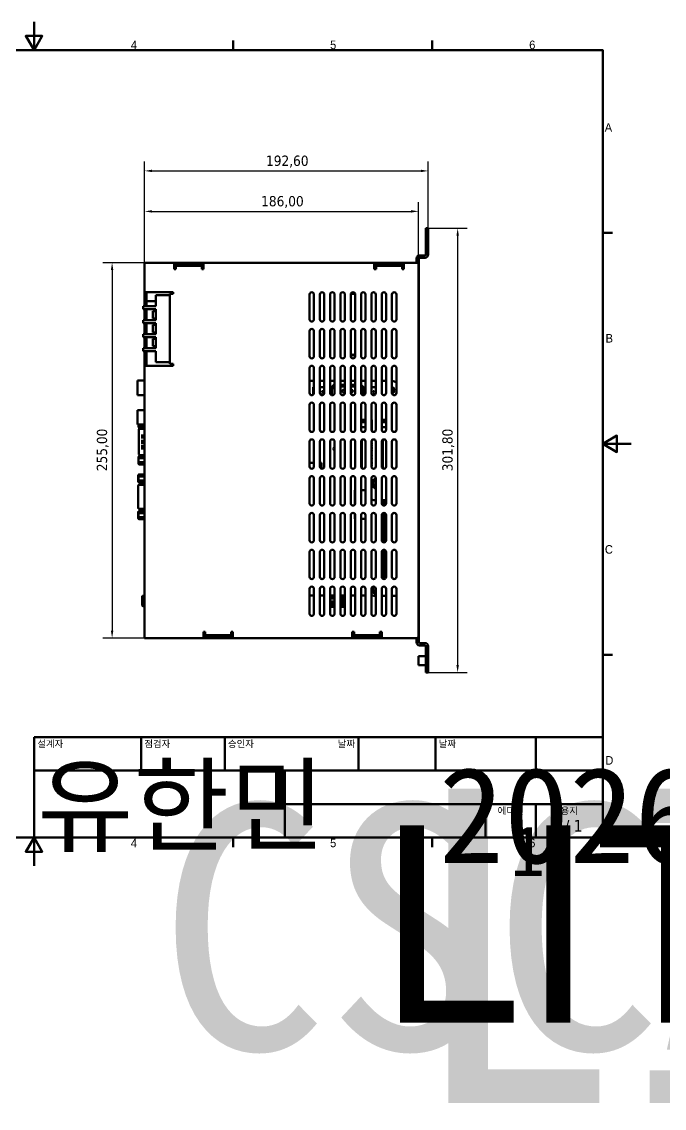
# Model space of a CAD drawing. Header units: millimetres. Extents: x 935 to 2603, y -159 to 580.
# Drawn here: x 1332 to 1769, y -159 to 580 of the extents above; entities that cross this region are included whole.
import ezdxf
from ezdxf.enums import TextEntityAlignment as Align

# ---------------------------------------------------------------- set-up
doc = ezdxf.new("R2018")
doc.units = ezdxf.units.MM
doc.header["$LTSCALE"] = 2
for name, color, linetype, lineweight in [('경계(ISO)', 7, 'Continuous', 70), ('외형선(ISO)', 7, 'Continuous', 50), ('제목(ISO)', 7, 'Continuous', 50), ('치수(ISO)', 7, 'Continuous', 25)]:
    doc.layers.add(name, color=color, linetype=linetype, lineweight=lineweight)
doc.styles.get("Standard").update_dxf_attribs({"font": ''})
doc.styles.add('레이블 문자 (JIS)', font='')
doc.styles.add('주 문자 (ISO)', font='')
doc.styles.add('텍스트 스타일18', font='')
doc.styles.add('텍스트 스타일19', font='')
doc.styles.get('Standard').set_extended_font_data('Tahoma')
doc.styles.get('레이블 문자 (JIS)').set_extended_font_data('Gulim')
doc.styles.get('주 문자 (ISO)').set_extended_font_data('Tahoma')
doc.styles.get('텍스트 스타일18').set_extended_font_data('Tahoma')
doc.styles.get('텍스트 스타일19').set_extended_font_data('Tahoma')
doc.dimstyles.new('기본값 (ISO)', dxfattribs={"dimscale": 2, "dimtxt": 3.5, "dimasz": 2.5, "dimexe": 3.175, "dimexo": 0, "dimgap": 0.762, "dimtad": 1, "dimrnd": 1e-08, "dimzin": 0, "dimtxsty": '주 문자 (ISO)', "dimcen": 0.09, "dimdle": 10, "dimclrd": 256, "dimclre": 256, "dimclrt": 256, "dimazin": 0, "dimtfac": 1.001486, "dimtmove": 0, "dimatfit": 3, "dimfxl": 1, "dimtolj": 1, "dimtzin": 0, "dimlwd": -1, "dimlwe": -1, "dimarcsym": 0})

# ---------------------------------------------------------------- blocks, each defined once
blk = doc.blocks.new('*D15')
at = {"layer": 'Defpoints', "color": 0}
for p in [(1601.94, 450.88), (1415.94, 415.98), (1601.94, 414.98)]:
    blk.add_point(p, dxfattribs=at)
at = {"layer": '치수(ISO)'}
for p, q in [((1415.94, 415.98), (1415.94, 457.23)), ((1420.94, 450.88), (1596.94, 450.88)), ((1601.94, 414.98), (1601.94, 457.23))]:
    blk.add_line(p, q, dxfattribs=at)
for points in [[(1420.94, 451.71), (1420.94, 450.04), (1415.94, 450.88)], [(1596.94, 450.04), (1596.94, 451.71), (1601.94, 450.88)]]:
    blk.add_solid(points, dxfattribs=at)
at = {"layer": '치수(ISO)', "insert": (1495.07, 461.3), "char_height": 7, "attachment_point": 1, "style": '주 문자 (ISO)'}
blk.add_mtext('\\A1;186,00', dxfattribs=at)
blk = doc.blocks.new('*D16')
at = {"layer": 'Defpoints', "color": 0}
for p in [(1608.54, 478.38), (1608.54, 434.38), (1415.94, 415.98)]:
    blk.add_point(p, dxfattribs=at)
at = {"layer": '치수(ISO)'}
for p, q in [((1415.94, 415.98), (1415.94, 484.73)), ((1608.54, 434.38), (1608.54, 484.73)), ((1420.94, 478.38), (1603.54, 478.38))]:
    blk.add_line(p, q, dxfattribs=at)
for points in [[(1420.94, 479.21), (1420.94, 477.54), (1415.94, 478.38)], [(1603.54, 477.54), (1603.54, 479.21), (1608.54, 478.38)]]:
    blk.add_solid(points, dxfattribs=at)
at = {"layer": '치수(ISO)', "insert": (1498.37, 488.79), "char_height": 7, "attachment_point": 1, "style": '주 문자 (ISO)'}
blk.add_mtext('\\A1;192,60', dxfattribs=at)
blk = doc.blocks.new('*D17')
at = {"layer": 'Defpoints', "color": 0}
for p in [(1455.94, 415.98), (1393.84, 160.98), (1455.94, 160.98)]:
    blk.add_point(p, dxfattribs=at)
at = {"layer": '치수(ISO)'}
for p, q in [((1455.94, 415.98), (1387.49, 415.98)), ((1393.84, 410.98), (1393.84, 165.98)), ((1455.94, 160.98), (1387.49, 160.98))]:
    blk.add_line(p, q, dxfattribs=at)
for points in [[(1394.68, 410.98), (1393.01, 410.98), (1393.84, 415.98)], [(1393.01, 165.98), (1394.68, 165.98), (1393.84, 160.98)]]:
    blk.add_solid(points, dxfattribs=at)
at = {"layer": '치수(ISO)', "insert": (1383.44, 274.33), "char_height": 7, "attachment_point": 1, "rotation": 90, "style": '주 문자 (ISO)'}
blk.add_mtext('\\A1;255,00', dxfattribs=at)
blk = doc.blocks.new('*D18')
at = {"layer": 'Defpoints', "color": 0}
for p in [(1608.54, 439.38), (1608.54, 137.58), (1628.54, 137.58)]:
    blk.add_point(p, dxfattribs=at)
at = {"layer": '치수(ISO)'}
for p, q in [((1608.54, 439.38), (1634.89, 439.38)), ((1628.54, 434.38), (1628.54, 142.58)), ((1608.54, 137.58), (1634.89, 137.58))]:
    blk.add_line(p, q, dxfattribs=at)
for points in [[(1629.38, 434.38), (1627.71, 434.38), (1628.54, 439.38)], [(1627.71, 142.58), (1629.38, 142.58), (1628.54, 137.58)]]:
    blk.add_solid(points, dxfattribs=at)
at = {"layer": '치수(ISO)', "insert": (1618.12, 274.3), "char_height": 7, "attachment_point": 1, "rotation": 90, "style": '주 문자 (ISO)'}
blk.add_mtext('\\A1;301,80', dxfattribs=at)
blk = doc.blocks.new('경계 Default Border')
at = {"layer": '경계(ISO)'}
for p, q in [((70, 287), (70, 290.4)), ((140, 287), (140, 290.4)), ((280, 287), (280, 290.4)), ((350, 287), (350, 290.4)), ((10, 222.75), (6.6, 222.75)), ((410, 222.75), (413.4, 222.75)), ((10, 74.25), (6.6, 74.25)), ((410, 74.25), (413.4, 74.25)), ((70, 10), (70, 6.6)), ((140, 10), (140, 6.6)), ((280, 10), (280, 6.6)), ((350, 10), (350, 6.6))]:
    blk.add_line(p, q, dxfattribs=at)
at = {"layer": '경계(ISO)', "flags": 128}
for points in [[(210, 297), (210, 287), (207.11, 292), (212.89, 292), (210, 287)], [(10, 10), (10, 287), (410, 287), (410, 10), (10, 10)], [(0, 148.5), (10, 148.5), (5, 151.39), (5, 145.61), (10, 148.5)], [(420, 148.5), (410, 148.5), (415, 151.39), (415, 145.61), (410, 148.5)], [(210, 0), (210, 10), (207.11, 5), (212.89, 5), (210, 10)]]:
    blk.add_lwpolyline(points, dxfattribs=at)
at = {"layer": '경계(ISO)', "char_height": 3, "attachment_point": 7, "style": '레이블 문자 (JIS)'}
for s, insert in [('1', (34.54, 287.33)), ('2', (104.15, 287.4)), ('3', (174.15, 287.33)), ('4', (244.04, 287.33)), ('5', (314.13, 287.33)), ('6', (384.15, 287.33)), ('A', (6.91, 258.29)), ('A', (410.71, 258.29)), ('B', (7.21, 184.12)), ('B', (411.01, 184.12)), ('C', (6.97, 109.8)), ('C', (410.77, 109.8)), ('D', (7.12, 35.62)), ('D', (410.92, 35.62)), ('1', (34.54, 6.53)), ('2', (104.15, 6.6)), ('3', (174.15, 6.53)), ('4', (244.04, 6.53)), ('5', (314.13, 6.53)), ('6', (384.15, 6.53))]:
    blk.add_mtext(s, dxfattribs=dict(at, insert=insert))
blk = doc.blocks.new('제목 블록 ISO')
at = {"layer": '제목(ISO)'}
for p, q in [((270.07, 130), (100.07, 130)), ((100.07, 130), (100.07, 100)), ((132.07, 120), (132.07, 130)), ((157.07, 120), (157.07, 130)), ((197.07, 120), (197.07, 130)), ((220.07, 120), (220.07, 130)), ((250.07, 120), (250.07, 130)), ((270.07, 100), (270.07, 130)), ((100.07, 120), (270.07, 120)), ((175.07, 120), (175.07, 100)), ((270.07, 110), (175.07, 110)), ((235.07, 100), (235.07, 110)), ((250.07, 100), (250.07, 110)), ((100.07, 100), (270.07, 100))]:
    blk.add_line(p, q, dxfattribs=at)
at = {"layer": '제목(ISO)', "style": '텍스트 스타일19'}
for s, p in [('설계자', (101.07, 129)), ('점검자', (133.07, 129)), ('승인자 ', (158.07, 129)), ('날짜', (221.07, 129))]:
    blk.add_text(s, height=2, dxfattribs=at).set_placement(p, align=Align.TOP_LEFT)
at = {"layer": '제목(ISO)', "style": '텍스트 스타일18'}
blk.add_text('날짜', height=2.029, dxfattribs=at).set_placement((196.07, 129), align=Align.TOP_RIGHT)
for s, p in [('에디션', (242.57, 109)), ('용지', (260.07, 109))]:
    blk.add_text(s, height=2.029, dxfattribs=at).set_placement(p, align=Align.TOP_CENTER)
at = {"layer": '제목(ISO)', "style": '주 문자 (ISO)'}
blk.add_text('1 / 1 ', height=3.5, dxfattribs=at).set_placement((260.07, 103.5), align=Align.MIDDLE_CENTER)
at = {"layer": '제목(ISO)', "lineweight": 30, "flags": 104}
for tag, height, p in [('점검자', 3.5, (133.07, 121)), ('엔지니어링_승인자', 3.5, (158.07, 121)), ('작성자', 2.49, (101.07, 121)), ('작성_날짜', 2.49, (221.07, 121))]:
    blk.add_attdef(tag, text='', height=height, dxfattribs=at).set_placement(p, align=Align.BOTTOM_LEFT)
blk.add_attdef('엔지니어링_승인_날짜', text='', height=2.49, dxfattribs=at).set_placement((196.07, 121), align=Align.BOTTOM_RIGHT)
for tag, p in [('제목', (222.57, 115)), ('회사', (137.41, 109.96)), ('리비전_번호', (242.57, 103.5))]:
    blk.add_attdef(tag, text='', height=3.5, dxfattribs=at).set_placement(p, align=Align.MIDDLE_CENTER)
blk.add_attdef('부품_번호', text='', height=3.5, dxfattribs=at).set_placement((176.07, 105), align=Align.MIDDLE_LEFT)

msp = doc.modelspace()

# ---------------------------------------------------------------- linework, layer by layer
at = {"layer": '외형선(ISO)'}
for p, q in [((1608.544, 439.378), (1606.944, 439.378)), ((1606.944, 434.378), (1606.944, 439.378)), ((1608.544, 439.378), (1608.544, 434.378)), ((1606.944, 434.378), (1606.944, 421.478)), ((1608.544, 421.478), (1608.544, 434.378)), ((1606.444, 420.978), (1602.644, 420.978)), ((1415.944, 395.978), (1415.944, 415.978)), ((1417.644, 415.978), (1415.944, 415.978)), ((1417.644, 415.978), (1435.944, 415.978)), ((1435.944, 415.978), (1455.944, 415.978)), ((1435.944, 411.678), (1435.944, 415.978)), ((1455.944, 414.378), (1435.944, 414.378)), ((1437.144, 413.978), (1454.744, 413.978)), ((1437.144, 413.978), (1437.144, 412.278)), ((1454.744, 412.278), (1454.744, 413.978)), ((1455.944, 415.978), (1455.944, 411.678)), ((1455.944, 415.978), (1571.944, 415.978)), ((1571.944, 415.978), (1591.944, 415.978)), ((1571.944, 411.678), (1571.944, 415.978)), ((1591.944, 414.378), (1571.944, 414.378)), ((1573.144, 413.978), (1590.744, 413.978)), ((1573.144, 413.978), (1573.144, 412.278)), ((1590.744, 412.278), (1590.744, 413.978)), ((1591.944, 415.978), (1591.944, 411.678)), ((1591.944, 415.978), (1600.944, 415.978)), ((1600.544, 415.978), (1600.544, 418.878)), ((1601.944, 414.978), (1601.944, 161.978)), ((1602.144, 418.878), (1602.144, 158.078)), ((1606.444, 419.378), (1602.644, 419.378)), ((1437.144, 411.678), (1435.944, 411.678)), ((1437.144, 412.278), (1437.144, 411.678)), ((1454.744, 411.678), (1454.744, 412.278)), ((1455.944, 411.678), (1454.744, 411.678)), ((1573.144, 411.678), (1571.944, 411.678)), ((1573.144, 412.278), (1573.144, 411.678)), ((1590.744, 411.678), (1590.744, 412.278)), ((1591.944, 411.678), (1590.744, 411.678)), ((1415.944, 386.428), (1415.944, 395.978)), ((1417.644, 395.978), (1415.944, 395.978)), ((1417.144, 395.978), (1417.144, 386.428)), ((1417.644, 395.978), (1435.244, 395.978)), ((1423.444, 393.928), (1423.444, 386.428)), ((1432.944, 393.928), (1423.444, 393.928)), ((1432.944, 347.178), (1432.944, 394.778)), ((1434.644, 394.778), (1432.944, 394.778)), ((1435.244, 394.778), (1434.644, 394.778)), ((1435.244, 395.978), (1435.244, 394.778)), ((1527.944, 377.478), (1527.944, 394.478)), ((1530.944, 394.478), (1530.944, 377.478)), ((1534.944, 377.478), (1534.944, 394.478)), ((1537.944, 394.478), (1537.944, 377.478)), ((1541.944, 377.478), (1541.944, 394.478)), ((1544.944, 394.478), (1544.944, 377.478)), ((1548.944, 377.478), (1548.944, 394.478)), ((1551.944, 394.478), (1551.944, 377.478)), ((1555.944, 377.478), (1555.944, 394.478)), ((1558.944, 394.478), (1558.944, 377.478)), ((1562.944, 377.478), (1562.944, 394.478)), ((1565.944, 394.478), (1565.944, 377.478)), ((1569.944, 377.478), (1569.944, 394.478)), ((1572.944, 394.478), (1572.944, 377.478)), ((1576.944, 377.478), (1576.944, 394.478)), ((1579.944, 394.478), (1579.944, 377.478)), ((1583.944, 377.478), (1583.944, 394.478)), ((1586.944, 394.478), (1586.944, 377.478)), ((1423.444, 386.428), (1414.944, 386.428)), ((1414.944, 386.428), (1414.944, 384.428)), ((1414.944, 384.428), (1423.444, 384.428)), ((1415.944, 376.928), (1415.944, 384.428)), ((1417.644, 389.778), (1417.144, 389.778)), ((1417.144, 384.428), (1417.144, 376.928)), ((1423.444, 389.778), (1417.644, 389.778)), ((1423.444, 384.428), (1423.444, 376.928)), ((1423.444, 376.928), (1414.944, 376.928)), ((1414.944, 376.928), (1414.944, 374.928)), ((1421.444, 378.178), (1421.444, 383.178)), ((1423.444, 383.178), (1421.444, 383.178)), ((1423.444, 378.178), (1421.444, 378.178)), ((1414.944, 374.928), (1423.444, 374.928)), ((1415.944, 367.428), (1415.944, 374.928)), ((1417.144, 374.928), (1417.144, 367.428)), ((1421.444, 368.678), (1421.444, 373.678)), ((1423.444, 373.678), (1421.444, 373.678)), ((1423.444, 374.928), (1423.444, 367.428)), ((1527.944, 352.478), (1527.944, 369.478)), ((1530.944, 369.478), (1530.944, 352.478)), ((1534.944, 352.478), (1534.944, 369.478)), ((1537.944, 369.478), (1537.944, 352.478)), ((1541.944, 352.478), (1541.944, 369.478)), ((1544.944, 369.478), (1544.944, 352.478)), ((1548.944, 352.478), (1548.944, 369.478)), ((1551.944, 369.478), (1551.944, 352.478)), ((1555.944, 352.478), (1555.944, 369.478)), ((1558.944, 369.478), (1558.944, 352.478)), ((1562.944, 352.478), (1562.944, 369.478)), ((1565.944, 369.478), (1565.944, 352.478)), ((1569.944, 352.478), (1569.944, 369.478)), ((1572.944, 369.478), (1572.944, 352.478)), ((1576.944, 352.478), (1576.944, 369.478)), ((1579.944, 369.478), (1579.944, 352.478)), ((1583.944, 352.478), (1583.944, 369.478)), ((1586.944, 369.478), (1586.944, 352.478)), ((1423.444, 367.428), (1414.944, 367.428)), ((1414.944, 367.428), (1414.944, 365.428)), ((1414.944, 365.428), (1423.444, 365.428)), ((1415.944, 357.928), (1415.944, 365.428)), ((1417.144, 365.428), (1417.144, 357.928)), ((1423.444, 368.678), (1421.444, 368.678)), ((1421.444, 359.178), (1421.444, 364.178)), ((1423.444, 364.178), (1421.444, 364.178)), ((1423.444, 365.428), (1423.444, 357.928)), ((1423.444, 357.928), (1414.944, 357.928)), ((1414.944, 357.928), (1414.944, 355.928)), ((1414.944, 355.928), (1423.444, 355.928)), ((1415.944, 345.978), (1415.944, 355.928)), ((1417.144, 355.928), (1417.144, 345.978)), ((1423.444, 359.178), (1421.444, 359.178)), ((1423.444, 355.928), (1423.444, 348.428)), ((1432.944, 348.428), (1423.444, 348.428)), ((1432.944, 347.178), (1434.644, 347.178)), ((1434.644, 347.178), (1435.244, 347.178)), ((1435.244, 347.178), (1435.244, 345.978)), ((1415.944, 160.978), (1415.944, 345.978)), ((1415.944, 345.978), (1417.644, 345.978)), ((1435.244, 345.978), (1417.644, 345.978)), ((1527.944, 327.478), (1527.944, 344.478)), ((1530.944, 344.478), (1530.944, 327.478)), ((1534.944, 327.478), (1534.944, 344.478)), ((1537.944, 344.478), (1537.944, 327.478)), ((1541.944, 327.478), (1541.944, 344.478)), ((1544.944, 344.478), (1544.944, 327.478)), ((1548.944, 327.478), (1548.944, 344.478)), ((1551.944, 344.478), (1551.944, 327.478)), ((1555.944, 327.478), (1555.944, 344.478)), ((1558.944, 344.478), (1558.944, 327.478)), ((1562.944, 327.478), (1562.944, 344.478)), ((1565.944, 344.478), (1565.944, 327.478)), ((1569.944, 327.478), (1569.944, 344.478)), ((1572.944, 344.478), (1572.944, 327.478)), ((1576.944, 327.478), (1576.944, 344.478)), ((1579.944, 344.478), (1579.944, 327.478)), ((1583.944, 327.478), (1583.944, 344.478)), ((1586.944, 344.478), (1586.944, 327.478)), ((1411.144, 326.078), (1411.144, 335.878)), ((1415.944, 335.878), (1411.144, 335.878)), ((1530.944, 335.654), (1527.944, 335.654)), ((1537.944, 335.654), (1534.944, 335.654)), ((1544.944, 335.654), (1541.944, 335.654)), ((1544.422, 332.924), (1541.947, 330.449)), ((1544.944, 332.924), (1544.422, 332.924)), ((1551.944, 335.654), (1548.944, 335.654)), ((1551.944, 332.924), (1548.944, 332.924)), ((1558.944, 335.654), (1555.944, 335.654)), ((1558.944, 332.924), (1555.944, 332.924)), ((1565.944, 335.654), (1562.944, 335.654)), ((1562.972, 332.924), (1562.944, 332.924)), ((1565.447, 330.449), (1562.972, 332.924)), ((1572.944, 335.654), (1569.944, 335.654)), ((1579.944, 335.654), (1576.944, 335.654)), ((1415.944, 326.078), (1411.144, 326.078)), ((1530.944, 331.364), (1530.327, 331.364)), ((1530.327, 331.364), (1530.327, 326.265)), ((1537.944, 331.364), (1534.944, 331.364)), ((1536.677, 326.414), (1535.386, 326.414)), ((1536.677, 326.014), (1536.117, 326.014)), ((1536.357, 328.784), (1536.357, 328.144)), ((1536.997, 328.784), (1536.357, 328.784)), ((1536.357, 328.784), (1536.507, 328.634)), ((1536.357, 328.144), (1536.507, 328.294)), ((1536.357, 328.144), (1536.997, 328.144)), ((1536.847, 328.634), (1536.507, 328.634)), ((1536.507, 328.634), (1536.507, 328.294)), ((1536.507, 328.294), (1536.847, 328.294)), ((1536.677, 326.414), (1536.677, 326.014)), ((1536.677, 325.996), (1536.677, 326.014)), ((1536.997, 328.784), (1536.847, 328.634)), ((1536.847, 328.294), (1536.847, 328.634)), ((1536.997, 328.144), (1536.847, 328.294)), ((1536.997, 328.144), (1536.997, 328.784)), ((1541.947, 330.449), (1541.947, 327.381)), ((1542.697, 330.138), (1544.732, 332.174)), ((1542.697, 326.177), (1542.697, 330.138)), ((1542.997, 330.014), (1542.697, 330.138)), ((1542.997, 330.014), (1544.857, 331.874)), ((1542.997, 326.046), (1542.997, 330.014)), ((1544.732, 332.174), (1544.944, 332.174)), ((1544.857, 331.874), (1544.732, 332.174)), ((1544.857, 331.874), (1544.944, 331.874)), ((1548.944, 332.174), (1551.944, 332.174)), ((1548.944, 331.874), (1551.944, 331.874)), ((1555.944, 332.174), (1558.944, 332.174)), ((1555.944, 331.874), (1558.944, 331.874)), ((1562.944, 331.891), (1564.697, 330.138)), ((1562.944, 331.467), (1564.397, 330.014)), ((1564.397, 330.014), (1564.697, 330.138)), ((1564.397, 330.014), (1564.397, 325.978)), ((1564.697, 330.138), (1564.697, 325.999)), ((1565.447, 326.362), (1565.447, 330.449)), ((1572.944, 331.364), (1569.944, 331.364)), ((1572.501, 326.414), (1570.386, 326.414)), ((1571.77, 326.014), (1571.117, 326.014)), ((1571.797, 328.784), (1571.157, 328.784)), ((1571.157, 328.784), (1571.307, 328.634)), ((1571.157, 328.784), (1571.157, 328.144)), ((1571.157, 328.144), (1571.307, 328.294)), ((1571.157, 328.144), (1571.797, 328.144)), ((1571.647, 328.634), (1571.307, 328.634)), ((1571.307, 328.634), (1571.307, 328.294)), ((1571.307, 328.294), (1571.647, 328.294)), ((1571.797, 328.784), (1571.647, 328.634)), ((1571.647, 328.294), (1571.647, 328.634)), ((1571.797, 328.144), (1571.647, 328.294)), ((1571.797, 328.144), (1571.797, 328.784)), ((1527.944, 302.478), (1527.944, 319.478)), ((1530.944, 319.478), (1530.944, 302.478)), ((1534.944, 302.478), (1534.944, 319.478)), ((1537.944, 319.478), (1537.944, 302.478)), ((1541.944, 302.478), (1541.944, 319.478)), ((1544.944, 319.478), (1544.944, 302.478)), ((1548.944, 302.478), (1548.944, 319.478)), ((1551.944, 319.478), (1551.944, 302.478)), ((1555.944, 302.478), (1555.944, 319.478)), ((1558.944, 319.478), (1558.944, 302.478)), ((1562.944, 302.478), (1562.944, 319.478)), ((1565.944, 319.478), (1565.944, 302.478)), ((1569.944, 302.478), (1569.944, 319.478)), ((1572.944, 319.478), (1572.944, 302.478)), ((1576.944, 302.478), (1576.944, 319.478)), ((1579.944, 319.478), (1579.944, 302.478)), ((1583.944, 302.478), (1583.944, 319.478)), ((1586.944, 319.478), (1586.944, 302.478)), ((1411.144, 306.078), (1411.144, 315.878)), ((1415.944, 315.878), (1411.144, 315.878)), ((1415.944, 306.078), (1411.144, 306.078)), ((1411.777, 306.078), (1411.777, 304.662)), ((1411.777, 304.662), (1411.777, 304.344)), ((1411.777, 304.344), (1412.144, 303.976)), ((1411.977, 302.724), (1411.977, 301.224)), ((1412.144, 305.347), (1415.944, 305.347)), ((1412.144, 303.976), (1415.944, 303.976)), ((1415.944, 303.224), (1412.477, 303.224)), ((1565.944, 309.234), (1562.944, 309.234)), ((1565.944, 307.734), (1562.944, 307.734)), ((1565.944, 304.236), (1562.944, 304.236)), ((1570.147, 309.234), (1569.944, 309.234)), ((1570.147, 307.734), (1569.944, 307.734)), ((1570.147, 304.236), (1569.944, 304.236)), ((1570.147, 307.734), (1570.147, 309.234)), ((1570.147, 304.236), (1570.147, 307.734)), ((1570.147, 301.724), (1570.147, 304.236)), ((1579.944, 309.234), (1576.944, 309.234)), ((1579.944, 307.734), (1576.944, 307.734)), ((1579.944, 304.236), (1576.944, 304.236)), ((1411.977, 287.224), (1411.977, 301.224)), ((1415.944, 298.674), (1413.618, 298.674)), ((1413.618, 298.674), (1413.618, 298.674)), ((1415.944, 297.174), (1413.618, 297.174)), ((1563.404, 295.559), (1563.447, 295.559)), ((1563.447, 295.599), (1563.447, 276.357)), ((1570.297, 295.259), (1570.297, 295.444)), ((1577.747, 295.806), (1577.747, 276.149)), ((1415.944, 294.974), (1413.618, 294.974)), ((1413.618, 294.974), (1413.618, 294.974)), ((1415.944, 293.474), (1413.618, 293.474)), ((1415.944, 291.274), (1413.618, 291.274)), ((1413.618, 291.274), (1413.618, 291.274)), ((1415.944, 289.774), (1413.618, 289.774)), ((1527.944, 277.478), (1527.944, 294.478)), ((1530.944, 294.478), (1530.944, 277.478)), ((1534.944, 277.478), (1534.944, 294.478)), ((1537.944, 294.478), (1537.944, 277.478)), ((1541.944, 277.478), (1541.944, 294.478)), ((1544.944, 294.478), (1544.944, 277.478)), ((1548.944, 277.478), (1548.944, 294.478)), ((1551.944, 294.478), (1551.944, 277.478)), ((1555.944, 277.478), (1555.944, 294.478)), ((1558.944, 294.478), (1558.944, 277.478)), ((1562.944, 277.478), (1562.944, 294.478)), ((1562.944, 294.359), (1563.447, 294.359)), ((1563.447, 294.009), (1562.944, 294.009)), ((1562.944, 293.759), (1563.447, 293.759)), ((1563.447, 293.409), (1562.944, 293.409)), ((1562.944, 293.159), (1563.447, 293.159)), ((1563.447, 292.809), (1562.944, 292.809)), ((1562.944, 292.559), (1563.447, 292.559)), ((1563.447, 292.209), (1562.944, 292.209)), ((1562.944, 291.959), (1563.447, 291.959)), ((1563.447, 291.609), (1562.944, 291.609)), ((1562.944, 291.359), (1563.447, 291.359)), ((1563.447, 291.009), (1562.944, 291.009)), ((1562.944, 290.759), (1563.447, 290.759)), ((1563.447, 290.409), (1562.944, 290.409)), ((1562.944, 290.159), (1563.447, 290.159)), ((1563.447, 289.809), (1562.944, 289.809)), ((1562.944, 289.559), (1563.447, 289.559)), ((1563.447, 289.209), (1562.944, 289.209)), ((1562.944, 288.959), (1563.447, 288.959)), ((1563.447, 288.609), (1562.944, 288.609)), ((1562.944, 288.359), (1563.447, 288.359)), ((1563.447, 288.009), (1562.944, 288.009)), ((1563.447, 294.609), (1562.949, 294.609)), ((1563.023, 294.959), (1563.447, 294.959)), ((1563.447, 295.209), (1563.134, 295.209)), ((1565.847, 295.008), (1565.847, 276.947)), ((1565.944, 294.478), (1565.944, 277.478)), ((1569.944, 277.478), (1569.944, 294.478)), ((1570.297, 294.309), (1569.944, 294.309)), ((1569.944, 294.059), (1570.297, 294.059)), ((1570.297, 293.709), (1569.944, 293.709)), ((1569.944, 293.459), (1570.297, 293.459)), ((1570.297, 293.109), (1569.944, 293.109)), ((1569.944, 292.859), (1570.297, 292.859)), ((1570.297, 292.509), (1569.944, 292.509)), ((1569.944, 292.259), (1570.297, 292.259)), ((1570.297, 291.909), (1569.944, 291.909)), ((1569.944, 291.659), (1570.297, 291.659)), ((1570.297, 291.309), (1569.944, 291.309)), ((1569.944, 291.059), (1570.297, 291.059)), ((1570.297, 290.709), (1569.944, 290.709)), ((1569.944, 290.459), (1570.297, 290.459)), ((1570.297, 290.109), (1569.944, 290.109)), ((1569.944, 289.859), (1570.297, 289.859)), ((1570.297, 289.509), (1569.944, 289.509)), ((1569.944, 289.259), (1570.297, 289.259)), ((1570.297, 288.909), (1569.944, 288.909)), ((1569.944, 288.659), (1570.297, 288.659)), ((1570.297, 288.309), (1569.944, 288.309)), ((1569.944, 288.059), (1570.297, 288.059)), ((1569.955, 294.659), (1570.297, 294.659)), ((1570.297, 294.909), (1570.007, 294.909)), ((1570.163, 295.259), (1570.297, 295.259)), ((1570.297, 294.659), (1570.297, 294.909)), ((1570.297, 294.059), (1570.297, 294.309)), ((1570.297, 293.459), (1570.297, 293.709)), ((1570.297, 292.859), (1570.297, 293.109)), ((1570.297, 292.259), (1570.297, 292.509)), ((1570.297, 291.659), (1570.297, 291.909)), ((1570.297, 291.059), (1570.297, 291.309)), ((1570.297, 290.459), (1570.297, 290.709)), ((1570.297, 289.859), (1570.297, 290.109)), ((1570.297, 289.259), (1570.297, 289.509)), ((1570.297, 288.659), (1570.297, 288.909)), ((1570.297, 288.059), (1570.297, 288.309)), ((1572.944, 294.478), (1572.944, 277.478)), ((1576.944, 277.478), (1576.944, 294.478)), ((1579.944, 294.478), (1579.944, 277.478)), ((1583.944, 277.478), (1583.944, 294.478)), ((1586.944, 294.478), (1586.944, 277.478)), ((1411.777, 284.104), (1412.144, 284.471)), ((1411.777, 284.104), (1411.777, 283.785)), ((1411.777, 283.785), (1411.777, 281.729)), ((1411.777, 281.729), (1411.777, 279.672)), ((1411.977, 287.224), (1411.977, 285.724)), ((1412.144, 284.471), (1415.944, 284.471)), ((1415.944, 283.1), (1412.144, 283.1)), ((1415.944, 285.224), (1412.477, 285.224)), ((1562.944, 287.759), (1563.447, 287.759)), ((1563.447, 287.409), (1562.944, 287.409)), ((1562.944, 287.159), (1563.447, 287.159)), ((1563.447, 286.809), (1562.944, 286.809)), ((1562.944, 286.559), (1563.447, 286.559)), ((1563.447, 286.209), (1562.944, 286.209)), ((1562.944, 285.959), (1563.447, 285.959)), ((1563.447, 285.609), (1562.944, 285.609)), ((1562.944, 285.359), (1563.447, 285.359)), ((1563.447, 285.009), (1562.944, 285.009)), ((1562.944, 284.759), (1563.447, 284.759)), ((1563.447, 284.409), (1562.944, 284.409)), ((1562.944, 284.159), (1563.447, 284.159)), ((1563.447, 283.809), (1562.944, 283.809)), ((1562.944, 283.559), (1563.447, 283.559)), ((1563.447, 283.209), (1562.944, 283.209)), ((1562.944, 282.959), (1563.447, 282.959)), ((1563.447, 282.609), (1562.944, 282.609)), ((1562.944, 282.359), (1563.447, 282.359)), ((1563.447, 282.009), (1562.944, 282.009)), ((1562.944, 281.759), (1563.447, 281.759)), ((1563.447, 281.409), (1562.944, 281.409)), ((1562.944, 281.159), (1563.447, 281.159)), ((1563.447, 280.809), (1562.944, 280.809)), ((1562.944, 280.559), (1563.447, 280.559)), ((1570.297, 287.709), (1569.944, 287.709)), ((1569.944, 287.459), (1570.297, 287.459)), ((1570.297, 287.109), (1569.944, 287.109)), ((1569.944, 286.859), (1570.297, 286.859)), ((1570.297, 286.509), (1569.944, 286.509)), ((1569.944, 286.259), (1570.297, 286.259)), ((1570.297, 285.909), (1569.944, 285.909)), ((1569.944, 285.659), (1570.297, 285.659)), ((1570.297, 285.309), (1569.944, 285.309)), ((1569.944, 285.059), (1570.297, 285.059)), ((1570.297, 284.709), (1569.944, 284.709)), ((1569.944, 284.459), (1570.297, 284.459)), ((1570.297, 284.109), (1569.944, 284.109)), ((1569.944, 283.859), (1570.297, 283.859)), ((1570.297, 283.509), (1569.944, 283.509)), ((1569.944, 283.259), (1570.297, 283.259)), ((1570.297, 282.909), (1569.944, 282.909)), ((1569.944, 282.659), (1570.297, 282.659)), ((1570.297, 282.309), (1569.944, 282.309)), ((1569.944, 282.059), (1570.297, 282.059)), ((1570.297, 281.709), (1569.944, 281.709)), ((1569.944, 281.459), (1570.297, 281.459)), ((1570.297, 281.109), (1569.944, 281.109)), ((1569.944, 280.859), (1570.297, 280.859)), ((1570.297, 287.459), (1570.297, 287.709)), ((1570.297, 286.859), (1570.297, 287.109)), ((1570.297, 286.259), (1570.297, 286.509)), ((1570.297, 285.659), (1570.297, 285.909)), ((1570.297, 285.059), (1570.297, 285.309)), ((1570.297, 284.459), (1570.297, 284.709)), ((1570.297, 283.859), (1570.297, 284.109)), ((1570.297, 283.259), (1570.297, 283.509)), ((1570.297, 282.659), (1570.297, 282.909)), ((1570.297, 282.059), (1570.297, 282.309)), ((1570.297, 281.459), (1570.297, 281.709)), ((1570.297, 280.859), (1570.297, 281.109)), ((1411.777, 279.672), (1411.777, 279.354)), ((1411.777, 279.354), (1412.144, 278.986)), ((1412.144, 280.357), (1415.944, 280.357)), ((1412.144, 278.986), (1415.944, 278.986)), ((1530.944, 280.034), (1527.944, 280.034)), ((1536.127, 280.034), (1534.944, 280.034)), ((1536.127, 276.012), (1536.127, 280.034)), ((1563.447, 280.209), (1562.944, 280.209)), ((1562.944, 279.959), (1563.447, 279.959)), ((1563.447, 279.609), (1562.944, 279.609)), ((1562.944, 279.359), (1563.447, 279.359)), ((1563.447, 279.009), (1562.944, 279.009)), ((1562.944, 278.759), (1563.447, 278.759)), ((1563.447, 278.409), (1562.944, 278.409)), ((1562.944, 278.159), (1563.447, 278.159)), ((1570.297, 280.509), (1569.944, 280.509)), ((1569.944, 280.259), (1570.297, 280.259)), ((1570.297, 279.909), (1569.944, 279.909)), ((1569.944, 279.659), (1570.297, 279.659)), ((1570.297, 279.309), (1569.944, 279.309)), ((1569.944, 279.059), (1570.297, 279.059)), ((1570.297, 278.709), (1569.944, 278.709)), ((1569.944, 278.459), (1570.297, 278.459)), ((1570.297, 278.109), (1569.944, 278.109)), ((1569.944, 277.859), (1570.297, 277.859)), ((1570.297, 280.259), (1570.297, 280.509)), ((1570.297, 279.659), (1570.297, 279.909)), ((1570.297, 279.059), (1570.297, 279.309)), ((1570.297, 278.459), (1570.297, 278.709)), ((1570.297, 277.859), (1570.297, 278.109)), ((1411.547, 267.509), (1411.547, 271.369)), ((1412.347, 272.169), (1415.944, 272.169)), ((1415.944, 270.804), (1412.347, 270.804)), ((1412.347, 268.074), (1415.944, 268.074)), ((1412.347, 266.709), (1415.944, 266.709)), ((1527.944, 252.478), (1527.944, 269.478)), ((1530.944, 269.478), (1530.944, 252.478)), ((1534.944, 252.478), (1534.944, 269.478)), ((1537.944, 269.478), (1537.944, 252.478)), ((1541.944, 252.478), (1541.944, 269.478)), ((1544.944, 269.478), (1544.944, 252.478)), ((1548.944, 252.478), (1548.944, 269.478)), ((1551.944, 269.478), (1551.944, 252.478)), ((1555.944, 252.478), (1555.944, 269.478)), ((1558.944, 269.478), (1558.944, 252.478)), ((1562.944, 252.478), (1562.944, 269.478)), ((1565.944, 269.478), (1565.944, 252.478)), ((1569.944, 252.478), (1569.944, 269.478)), ((1571.056, 264.445), (1571.056, 267.445)), ((1572.944, 269.478), (1572.944, 252.478)), ((1576.944, 252.478), (1576.944, 269.478)), ((1579.944, 269.478), (1579.944, 252.478)), ((1583.944, 252.478), (1583.944, 269.478)), ((1586.944, 269.478), (1586.944, 252.478)), ((1411.447, 263.109), (1411.447, 264.309)), ((1411.447, 250.779), (1411.447, 263.109)), ((1415.944, 265.109), (1412.247, 265.109)), ((1558.609, 251.533), (1558.609, 261.436)), ((1558.609, 261.436), (1558.944, 261.436)), ((1562.944, 261.436), (1565.944, 261.436)), ((1571.544, 254.616), (1572.944, 254.616)), ((1576.944, 254.616), (1579.944, 254.616)), ((1578.339, 254.616), (1578.339, 250.981)), ((1411.447, 249.579), (1411.447, 250.779)), ((1411.547, 242.519), (1411.547, 246.379)), ((1415.944, 248.779), (1412.247, 248.779)), ((1412.347, 247.179), (1415.944, 247.179)), ((1415.944, 245.814), (1412.347, 245.814)), ((1527.944, 227.478), (1527.944, 244.478)), ((1530.944, 244.478), (1530.944, 227.478)), ((1534.944, 227.478), (1534.944, 244.478)), ((1537.944, 244.478), (1537.944, 227.478)), ((1541.944, 227.478), (1541.944, 244.478)), ((1544.944, 244.478), (1544.944, 227.478)), ((1548.944, 227.478), (1548.944, 244.478)), ((1551.944, 244.478), (1551.944, 227.478)), ((1555.944, 227.478), (1555.944, 244.478)), ((1558.609, 241.936), (1558.609, 245.422)), ((1558.944, 244.478), (1558.944, 227.478)), ((1562.944, 227.478), (1562.944, 244.478)), ((1565.944, 244.478), (1565.944, 227.478)), ((1569.944, 227.478), (1569.944, 244.478)), ((1572.944, 244.478), (1572.944, 227.478)), ((1576.944, 227.478), (1576.944, 244.478)), ((1578.339, 245.974), (1578.339, 225.981)), ((1579.944, 244.478), (1579.944, 227.478)), ((1583.944, 227.478), (1583.944, 244.478)), ((1586.944, 244.478), (1586.944, 227.478)), ((1412.347, 243.084), (1415.944, 243.084)), ((1412.347, 241.719), (1415.944, 241.719)), ((1558.944, 241.936), (1558.609, 241.936)), ((1565.944, 241.936), (1562.944, 241.936)), ((1579.944, 236.032), (1578.339, 236.032)), ((1579.944, 231.032), (1578.339, 231.032)), ((1579.944, 227.534), (1578.339, 227.534)), ((1578.849, 226.034), (1578.339, 226.034)), ((1527.944, 202.478), (1527.944, 219.478)), ((1530.944, 219.478), (1530.944, 202.478)), ((1534.944, 202.478), (1534.944, 219.478)), ((1537.944, 219.478), (1537.944, 202.478)), ((1541.944, 202.478), (1541.944, 219.478)), ((1544.944, 219.478), (1544.944, 202.478)), ((1548.944, 202.478), (1548.944, 219.478)), ((1551.944, 219.478), (1551.944, 202.478)), ((1555.944, 202.478), (1555.944, 219.478)), ((1558.944, 219.478), (1558.944, 202.478)), ((1562.944, 202.478), (1562.944, 219.478)), ((1565.944, 219.478), (1565.944, 202.478)), ((1569.944, 202.478), (1569.944, 219.478)), ((1572.944, 219.478), (1572.944, 202.478)), ((1576.944, 202.478), (1576.944, 219.478)), ((1578.339, 220.974), (1578.339, 200.981)), ((1579.944, 219.478), (1579.944, 202.478)), ((1583.944, 202.478), (1583.944, 219.478)), ((1586.944, 219.478), (1586.944, 202.478)), ((1527.944, 177.478), (1527.944, 194.478)), ((1530.944, 194.478), (1530.944, 177.478)), ((1534.944, 177.478), (1534.944, 194.478)), ((1537.944, 194.478), (1537.944, 177.478)), ((1541.944, 177.478), (1541.944, 194.478)), ((1544.944, 194.478), (1544.944, 177.478)), ((1548.944, 177.478), (1548.944, 194.478)), ((1551.944, 194.478), (1551.944, 177.478)), ((1555.944, 177.478), (1555.944, 194.478)), ((1558.944, 194.478), (1558.944, 177.478)), ((1562.944, 177.478), (1562.944, 194.478)), ((1565.944, 194.478), (1565.944, 177.478)), ((1569.944, 177.478), (1569.944, 194.478)), ((1571.056, 192.713), (1571.056, 195.713)), ((1572.944, 194.478), (1572.944, 177.478)), ((1576.944, 177.478), (1576.944, 194.478)), ((1579.944, 194.478), (1579.944, 177.478)), ((1583.944, 177.478), (1583.944, 194.478)), ((1586.944, 194.478), (1586.944, 177.478)), ((1414.367, 183.184), (1414.367, 189.184)), ((1415.944, 189.684), (1414.867, 189.684)), ((1530.944, 189.874), (1527.944, 189.874)), ((1537.944, 189.874), (1534.944, 189.874)), ((1544.944, 189.874), (1541.944, 189.874)), ((1544.944, 188.594), (1541.944, 188.594)), ((1541.944, 188.044), (1544.944, 188.044)), ((1541.944, 187.744), (1544.944, 187.744)), ((1544.944, 185.844), (1541.944, 185.844)), ((1544.944, 185.644), (1541.944, 185.644)), ((1541.944, 184.919), (1544.944, 184.919)), ((1541.944, 184.719), (1544.944, 184.719)), ((1551.944, 189.874), (1548.944, 189.874)), ((1551.944, 188.594), (1548.944, 188.594)), ((1548.944, 188.044), (1551.944, 188.044)), ((1548.944, 187.744), (1551.944, 187.744)), ((1550.327, 185.844), (1548.944, 185.844)), ((1550.527, 185.644), (1548.944, 185.644)), ((1548.944, 184.919), (1551.277, 184.919)), ((1548.944, 184.719), (1551.477, 184.719)), ((1551.477, 186.969), (1550.327, 186.969)), ((1550.327, 186.969), (1550.527, 186.769)), ((1550.327, 186.969), (1550.327, 185.844)), ((1550.327, 185.844), (1550.527, 185.644)), ((1551.277, 186.769), (1550.527, 186.769)), ((1550.527, 186.769), (1550.527, 185.644)), ((1551.477, 186.969), (1551.277, 186.769)), ((1551.277, 184.919), (1551.277, 186.769)), ((1551.477, 184.719), (1551.277, 184.919)), ((1551.477, 184.719), (1551.477, 186.969)), ((1558.944, 189.874), (1555.944, 189.874)), ((1565.944, 189.874), (1562.944, 189.874)), ((1570.562, 189.874), (1569.944, 189.874)), ((1572.944, 189.616), (1571.544, 189.616)), ((1579.944, 189.616), (1576.944, 189.616)), ((1586.944, 189.616), (1583.944, 189.616)), ((1415.944, 182.684), (1414.867, 182.684)), ((1541.944, 183.944), (1544.944, 183.944)), ((1544.944, 182.994), (1541.944, 182.994)), ((1544.944, 182.694), (1541.944, 182.694)), ((1544.944, 182.144), (1541.944, 182.144)), ((1548.944, 183.944), (1550.972, 183.944)), ((1550.972, 182.994), (1548.944, 182.994)), ((1551.272, 182.694), (1548.944, 182.694)), ((1551.822, 182.144), (1548.944, 182.144)), ((1551.944, 183.944), (1550.972, 183.944)), ((1550.972, 183.944), (1551.272, 183.644)), ((1550.972, 183.944), (1550.972, 182.994)), ((1550.972, 182.994), (1551.272, 182.694)), ((1551.944, 183.644), (1551.272, 183.644)), ((1551.272, 183.644), (1551.272, 182.694)), ((1551.822, 183.094), (1551.944, 183.094)), ((1551.822, 183.094), (1551.822, 182.144)), ((1455.944, 160.978), (1455.944, 165.278)), ((1455.944, 165.278), (1457.144, 165.278)), ((1455.944, 162.578), (1475.944, 162.578)), ((1457.144, 165.278), (1457.144, 164.678)), ((1457.144, 164.678), (1457.144, 162.978)), ((1474.744, 162.978), (1457.144, 162.978)), ((1474.744, 164.678), (1474.744, 165.278)), ((1474.744, 165.278), (1475.944, 165.278)), ((1474.744, 162.978), (1474.744, 164.678)), ((1475.944, 165.278), (1475.944, 160.978)), ((1556.944, 160.978), (1556.944, 165.278)), ((1556.944, 165.278), (1558.144, 165.278)), ((1556.944, 162.578), (1576.944, 162.578)), ((1558.144, 165.278), (1558.144, 164.678)), ((1558.144, 164.678), (1558.144, 162.978)), ((1575.744, 162.978), (1558.144, 162.978)), ((1575.744, 164.678), (1575.744, 165.278)), ((1575.744, 165.278), (1576.944, 165.278)), ((1575.744, 162.978), (1575.744, 164.678)), ((1576.944, 165.278), (1576.944, 160.978)), ((1415.944, 160.978), (1417.644, 160.978)), ((1455.944, 160.978), (1417.644, 160.978)), ((1475.944, 160.978), (1455.944, 160.978)), ((1556.944, 160.978), (1475.944, 160.978)), ((1576.944, 160.978), (1556.944, 160.978)), ((1600.944, 160.978), (1576.944, 160.978)), ((1600.544, 158.078), (1600.544, 160.978)), ((1606.444, 157.578), (1602.644, 157.578)), ((1602.644, 155.978), (1606.444, 155.978)), ((1606.944, 142.578), (1606.944, 155.478)), ((1608.544, 142.578), (1608.544, 155.478)), ((1601.944, 142.578), (1601.944, 148.578)), ((1606.944, 148.578), (1601.944, 148.578)), ((1606.944, 142.578), (1601.944, 142.578)), ((1606.944, 137.578), (1606.944, 142.578)), ((1608.544, 142.578), (1608.544, 137.578)), ((1606.944, 137.578), (1608.544, 137.578))]:
    msp.add_line(p, q, dxfattribs=at)
for centre, radius, start, end in [((1602.644, 418.878), 2.1, 90, 180), ((1606.444, 421.478), 2.1, 270, 0), ((1606.444, 421.478), 0.5, 270, 0), ((1600.944, 414.978), 1, 0, 90), ((1602.644, 418.878), 0.5, 90, 180), ((1529.444, 394.478), 1.5, 0, 180), ((1536.444, 394.478), 1.5, 0, 180), ((1543.444, 394.478), 1.5, 0, 180), ((1550.444, 394.478), 1.5, 0, 180), ((1557.444, 394.478), 1.5, 0, 180), ((1557.394, 396.378), 1.6, 221.66747, 321.347402), ((1557.394, 396.378), 1.23, 219.456775, 323.558096), ((1564.444, 394.478), 1.5, 0, 180), ((1571.444, 394.478), 1.5, 0, 180), ((1578.444, 394.478), 1.5, 0, 180), ((1585.444, 394.478), 1.5, 0, 180), ((1529.444, 377.478), 1.5, 180, 0), ((1536.444, 377.478), 1.5, 180, 0), ((1543.444, 377.478), 1.5, 180, 0), ((1550.444, 377.478), 1.5, 180, 0), ((1557.444, 377.478), 1.5, 180, 0), ((1564.444, 377.478), 1.5, 180, 0), ((1571.444, 377.478), 1.5, 180, 0), ((1578.444, 377.478), 1.5, 180, 0), ((1585.444, 377.478), 1.5, 180, 0), ((1529.444, 369.478), 1.5, 0, 180), ((1536.444, 369.478), 1.5, 0, 180), ((1543.444, 369.478), 1.5, 0, 180), ((1550.444, 369.478), 1.5, 0, 180), ((1557.444, 369.478), 1.5, 0, 180), ((1564.444, 369.478), 1.5, 0, 180), ((1571.444, 369.478), 1.5, 0, 180), ((1578.444, 369.478), 1.5, 0, 180), ((1585.444, 369.478), 1.5, 0, 180), ((1529.444, 352.478), 1.5, 180, 0), ((1536.444, 352.478), 1.5, 180, 0), ((1543.444, 352.478), 1.5, 180, 0), ((1550.444, 352.478), 1.5, 180, 0), ((1557.394, 351.928), 1.6, 15.170409, 154.992167), ((1557.444, 352.478), 1.5, 180, 0), ((1557.394, 351.928), 1.23, 336.19781, 193.413333), ((1564.444, 352.478), 1.5, 180, 0), ((1571.444, 352.478), 1.5, 180, 0), ((1578.444, 352.478), 1.5, 180, 0), ((1585.444, 352.478), 1.5, 180, 0), ((1529.444, 344.478), 1.5, 0, 180), ((1536.444, 344.478), 1.5, 0, 180), ((1543.444, 344.478), 1.5, 0, 180), ((1550.444, 344.478), 1.5, 0, 180), ((1557.444, 344.478), 1.5, 0, 180), ((1564.444, 344.478), 1.5, 0, 180), ((1571.444, 344.478), 1.5, 0, 180), ((1578.444, 344.478), 1.5, 0, 180), ((1585.444, 344.478), 1.5, 0, 180), ((1583.617, 330.574), 5.08, 49.08832, 86.310829), ((1529.444, 327.478), 1.5, 180, 0), ((1536.444, 327.478), 1.5, 180, 0), ((1543.444, 327.478), 1.5, 180, 0), ((1550.444, 327.478), 1.5, 180, 0), ((1551.157, 328.724), 1.05, 41.461899, 318.538101), ((1556.237, 328.724), 1.05, 253.789013, 106.210987), ((1557.444, 327.478), 1.5, 180, 0), ((1564.444, 327.478), 1.5, 180, 0), ((1571.444, 327.478), 1.5, 180, 0), ((1578.444, 327.478), 1.5, 180, 0), ((1583.797, 329.304), 2, 274.482182, 85.788808), ((1583.717, 329.304), 1.23, 280.633559, 79.366441), ((1585.444, 327.478), 1.5, 180, 0), ((1529.444, 319.478), 1.5, 0, 180), ((1536.444, 319.478), 1.5, 0, 180), ((1543.444, 319.478), 1.5, 0, 180), ((1550.444, 319.478), 1.5, 0, 180), ((1557.444, 319.478), 1.5, 0, 180), ((1564.444, 319.478), 1.5, 0, 180), ((1571.444, 319.478), 1.5, 0, 180), ((1578.444, 319.478), 1.5, 0, 180), ((1585.444, 319.478), 1.5, 0, 180), ((1412.477, 302.724), 0.5, 90, 180), ((1529.444, 302.478), 1.5, 180, 0), ((1529.444, 294.478), 1.5, 0, 180), ((1536.444, 302.478), 1.5, 180, 0), ((1536.444, 294.478), 1.5, 0, 180), ((1543.444, 302.478), 1.5, 180, 0), ((1543.444, 294.478), 1.5, 0, 180), ((1550.444, 302.478), 1.5, 180, 0), ((1550.444, 294.478), 1.5, 0, 180), ((1557.444, 302.478), 1.5, 180, 0), ((1557.444, 294.478), 1.5, 0, 180), ((1564.444, 302.478), 1.5, 180, 0), ((1564.444, 294.478), 1.5, 0, 180), ((1571.444, 302.478), 1.5, 180, 0), ((1571.444, 294.478), 1.5, 0, 180), ((1578.444, 302.478), 1.5, 180, 0), ((1578.444, 294.478), 1.5, 0, 180), ((1585.444, 302.478), 1.5, 180, 0), ((1585.444, 294.478), 1.5, 0, 180), ((1545.627, 289.534), 1.5, 117.092133, 242.907867), ((1412.477, 285.724), 0.5, 180, 270), ((1529.444, 277.478), 1.5, 180, 0), ((1536.444, 277.478), 1.5, 180, 0), ((1543.444, 277.478), 1.5, 180, 0), ((1550.444, 277.478), 1.5, 180, 0), ((1557.444, 277.478), 1.5, 180, 0), ((1564.444, 277.478), 1.5, 180, 0), ((1571.444, 277.478), 1.5, 180, 0), ((1578.444, 277.478), 1.5, 180, 0), ((1585.444, 277.478), 1.5, 180, 0), ((1412.347, 271.369), 0.8, 90.000259, 180), ((1412.347, 267.509), 0.8, 180, 269.999612), ((1529.444, 269.478), 1.5, 0, 180), ((1536.444, 269.478), 1.5, 0, 180), ((1543.444, 269.478), 1.5, 0, 180), ((1550.444, 269.478), 1.5, 0, 180), ((1557.444, 269.478), 1.5, 0, 180), ((1564.444, 269.478), 1.5, 0, 180), ((1571.444, 269.478), 1.5, 0, 180), ((1572.806, 267.445), 1.75, 85.493544, 180), ((1572.323, 266.203), 1.75, 69.216501, 136.363609), ((1572.323, 266.203), 1.229, 59.664949, 300.335051), ((1578.444, 269.478), 1.5, 0, 180), ((1585.444, 269.478), 1.5, 0, 180), ((1412.247, 264.309), 0.8, 90, 180), ((1572.323, 266.203), 1.75, 223.636391, 290.783499), ((1572.806, 264.445), 1.75, 180, 274.506456), ((1529.444, 252.478), 1.5, 180, 0), ((1536.444, 252.478), 1.5, 180, 0), ((1543.444, 252.478), 1.5, 180, 0), ((1550.444, 252.478), 1.5, 180, 0), ((1557.444, 252.478), 1.5, 180, 0), ((1564.444, 252.478), 1.5, 180, 0), ((1571.544, 256.616), 2, 216.869898, 270), ((1571.444, 252.478), 1.5, 180, 0), ((1578.444, 252.478), 1.5, 180, 0), ((1585.444, 252.478), 1.5, 180, 0), ((1412.247, 249.579), 0.8, 180, 270), ((1412.347, 246.379), 0.8, 90.000587, 180), ((1529.444, 244.478), 1.5, 0, 180), ((1536.444, 244.478), 1.5, 0, 180), ((1543.444, 244.478), 1.5, 0, 180), ((1550.444, 244.478), 1.5, 0, 180), ((1557.444, 244.478), 1.5, 0, 180), ((1564.444, 244.478), 1.5, 0, 180), ((1571.444, 244.478), 1.5, 0, 180), ((1578.444, 244.478), 1.5, 0, 180), ((1585.444, 244.478), 1.5, 0, 180), ((1412.347, 242.519), 0.8, 180, 269.999413), ((1529.444, 227.478), 1.5, 180, 0), ((1536.444, 227.478), 1.5, 180, 0), ((1543.444, 227.478), 1.5, 180, 0), ((1550.444, 227.478), 1.5, 180, 0), ((1557.444, 227.478), 1.5, 180, 0), ((1564.444, 227.478), 1.5, 180, 0), ((1571.444, 227.478), 1.5, 180, 0), ((1578.444, 227.478), 1.5, 180, 0), ((1585.444, 227.478), 1.5, 180, 0), ((1529.444, 219.478), 1.5, 0, 180), ((1536.444, 219.478), 1.5, 0, 180), ((1543.444, 219.478), 1.5, 0, 180), ((1550.444, 219.478), 1.5, 0, 180), ((1557.444, 219.478), 1.5, 0, 180), ((1564.444, 219.478), 1.5, 0, 180), ((1571.444, 219.478), 1.5, 0, 180), ((1578.444, 219.478), 1.5, 0, 180), ((1585.444, 219.478), 1.5, 0, 180), ((1529.444, 202.478), 1.5, 180, 0), ((1536.444, 202.478), 1.5, 180, 0), ((1543.444, 202.478), 1.5, 180, 0), ((1550.444, 202.478), 1.5, 180, 0), ((1557.444, 202.478), 1.5, 180, 0), ((1564.444, 202.478), 1.5, 180, 0), ((1571.444, 202.478), 1.5, 180, 0), ((1578.444, 202.478), 1.5, 180, 0), ((1585.444, 202.478), 1.5, 180, 0), ((1529.444, 194.478), 1.5, 0, 180), ((1536.444, 194.478), 1.5, 0, 180), ((1543.444, 194.478), 1.5, 0, 180), ((1550.444, 194.478), 1.5, 0, 180), ((1557.444, 194.478), 1.5, 0, 180), ((1564.444, 194.478), 1.5, 0, 180), ((1571.444, 194.478), 1.5, 0, 180), ((1572.323, 194.471), 1.75, 120.578981, 136.363609), ((1572.806, 195.713), 1.75, 172.877484, 180), ((1572.323, 194.471), 1.75, 223.636391, 290.783499), ((1572.806, 192.713), 1.75, 180, 274.506456), ((1572.323, 194.471), 1.229, 90.477688, 300.335051), ((1578.444, 194.478), 1.5, 0, 180), ((1585.444, 194.478), 1.5, 0, 180), ((1414.867, 189.184), 0.5, 90, 180), ((1571.544, 191.616), 2, 216.869898, 270), ((1414.867, 183.184), 0.5, 180, 270), ((1529.444, 177.478), 1.5, 180, 0), ((1536.444, 177.478), 1.5, 180, 0), ((1543.444, 177.478), 1.5, 180, 0), ((1550.444, 177.478), 1.5, 180, 0), ((1557.444, 177.478), 1.5, 180, 0), ((1564.444, 177.478), 1.5, 180, 0), ((1571.444, 177.478), 1.5, 180, 0), ((1578.444, 177.478), 1.5, 180, 0), ((1585.444, 177.478), 1.5, 180, 0), ((1602.644, 158.078), 2.1, 180, 270), ((1600.944, 161.978), 1, 270, 0), ((1602.644, 158.078), 0.5, 180, 270), ((1606.444, 155.478), 2.1, 0, 90), ((1606.444, 155.478), 0.5, 0, 90)]:
    msp.add_arc(centre, radius, start, end, dxfattribs=at)
for points, weights in [([(1412.144, 305.347), (1411.777, 304.98), (1411.777, 304.662)], [2.25700303703, 2.43158282984, 2.43158282951]), ([(1411.777, 304.662), (1411.777, 304.344), (1412.144, 303.976)], [2.43158282951, 2.43158282918, 2.25700303703]), ([(1411.862, 306.078), (1411.952, 305.732), (1412.144, 305.347)], [2.3888533592, 2.34521326277, 2.25700303704]), ([(1412.144, 284.471), (1411.777, 284.104), (1411.777, 283.785)], [2.25700303703, 2.4315828244, 2.43158282951]), ([(1411.777, 283.785), (1411.777, 283.467), (1412.144, 283.1)], [2.43158282951, 2.43158283462, 2.25700303703]), ([(1412.144, 283.1), (1411.777, 282.365), (1411.777, 281.729)], [2.25700303704, 2.43158282966, 2.43158282951]), ([(1411.777, 281.729), (1411.777, 281.092), (1412.144, 280.357)], [2.43158282951, 2.43158282937, 2.25700303704]), ([(1412.144, 280.357), (1411.777, 279.99), (1411.777, 279.672)], [2.25700303703, 2.43158282984, 2.43158282951]), ([(1411.777, 279.672), (1411.777, 279.354), (1412.144, 278.986)], [2.43158282951, 2.43158282918, 2.25700303703])]:
    msp.add_rational_spline(points, weights, degree=2, dxfattribs=at)
for points, knots in [([(1412.347, 270.804), (1412.296, 270.804), (1412.236, 270.81), (1412.131, 270.831), (1412.07, 270.852), (1411.958, 270.906), (1411.896, 270.952), (1411.714, 271.137), (1411.675, 271.327), (1411.675, 271.645), (1411.714, 271.835), (1411.896, 272.02), (1411.958, 272.066), (1412.042, 272.106), (1412.06, 272.114), (1412.079, 272.121)], [0.15732486, 0.15732486, 0.15732486, 0.15732486, 0.17261982, 0.17261982, 0.19123444, 0.19123444, 0.21913121, 0.21913121, 0.31464972, 0.31464972, 0.41016823, 0.41016823, 0.438065, 0.438065, 0.44484396, 0.44484396, 0.44484396, 0.44484396]), ([(1412.347, 270.804), (1412.296, 270.804), (1412.236, 270.791), (1412.131, 270.748), (1412.07, 270.706), (1411.958, 270.599), (1411.896, 270.506), (1411.714, 270.137), (1411.675, 269.757), (1411.675, 269.12), (1411.714, 268.74), (1411.896, 268.371), (1411.958, 268.278), (1412.07, 268.171), (1412.131, 268.129), (1412.236, 268.086), (1412.296, 268.074), (1412.347, 268.074)], [0.15732486, 0.15732486, 0.15732486, 0.15732486, 0.17261982, 0.17261982, 0.19123444, 0.19123444, 0.21913121, 0.21913121, 0.31464972, 0.31464972, 0.41016823, 0.41016823, 0.438065, 0.438065, 0.45667961, 0.45667961, 0.47197457, 0.47197457, 0.47197457, 0.47197457]), ([(1412.347, 266.709), (1412.296, 266.709), (1412.236, 266.715), (1412.131, 266.736), (1412.07, 266.757), (1411.958, 266.811), (1411.896, 266.857), (1411.714, 267.042), (1411.675, 267.232), (1411.675, 267.55), (1411.714, 267.74), (1411.896, 267.925), (1411.958, 267.971), (1412.07, 268.025), (1412.131, 268.046), (1412.236, 268.067), (1412.296, 268.074), (1412.347, 268.074)], [-0.47197403, -0.47197403, -0.47197403, -0.47197403, -0.4566791, -0.4566791, -0.43806452, -0.43806452, -0.41016779, -0.41016779, -0.31464945, -0.31464945, -0.2191311, -0.2191311, -0.19123438, -0.19123438, -0.1726198, -0.1726198, -0.15732486, -0.15732486, -0.15732486, -0.15732486]), ([(1412.079, 272.121), (1412.114, 272.134), (1412.152, 272.145), (1412.236, 272.162), (1412.296, 272.169), (1412.347, 272.169)], [0.444843961, 0.444843961, 0.444843961, 0.444843961, 0.456679455, 0.456679455, 0.471974215, 0.471974215, 0.471974215, 0.471974215]), ([(1412.347, 245.814), (1412.296, 245.814), (1412.236, 245.82), (1412.131, 245.841), (1412.07, 245.862), (1411.958, 245.916), (1411.896, 245.962), (1411.714, 246.147), (1411.675, 246.337), (1411.675, 246.496), (1411.675, 246.655), (1411.714, 246.845), (1411.896, 247.03), (1411.958, 247.076), (1412.028, 247.11), (1412.03, 247.111), (1412.033, 247.112)], [-0.15732486, -0.15732486, -0.15732486, -0.15732486, -0.14202989, -0.14202989, -0.12341528, -0.12341528, -0.09551851, -0.09551851, 0, 0, 0, 0.09551851, 0.09551851, 0.12341528, 0.12341528, 0.12446115, 0.12446115, 0.12446115, 0.12446115]), ([(1412.347, 245.814), (1412.296, 245.814), (1412.236, 245.801), (1412.131, 245.758), (1412.07, 245.716), (1411.958, 245.609), (1411.896, 245.516), (1411.714, 245.147), (1411.675, 244.767), (1411.675, 244.449), (1411.675, 244.13), (1411.714, 243.75), (1411.896, 243.381), (1411.958, 243.288), (1412.07, 243.181), (1412.131, 243.139), (1412.236, 243.096), (1412.296, 243.084), (1412.347, 243.084)], [0.47197458, 0.47197458, 0.47197458, 0.47197458, 0.48726954, 0.48726954, 0.50588415, 0.50588415, 0.53378093, 0.53378093, 0.62929943, 0.62929943, 0.62929943, 0.72481794, 0.72481794, 0.75271472, 0.75271472, 0.77132933, 0.77132933, 0.78662429, 0.78662429, 0.78662429, 0.78662429]), ([(1412.347, 247.179), (1412.296, 247.179), (1412.236, 247.172), (1412.135, 247.152), (1412.077, 247.132), (1412.033, 247.112)], [0.471975395, 0.471975395, 0.471975395, 0.471975395, 0.487269977, 0.487269977, 0.504838281, 0.504838281, 0.504838281, 0.504838281]), ([(1412.347, 243.084), (1412.296, 243.084), (1412.236, 243.077), (1412.131, 243.056), (1412.07, 243.035), (1411.958, 242.981), (1411.896, 242.935), (1411.714, 242.75), (1411.675, 242.56), (1411.675, 242.401), (1411.675, 242.242), (1411.714, 242.052), (1411.896, 241.867), (1411.958, 241.821), (1412.07, 241.767), (1412.131, 241.746), (1412.236, 241.725), (1412.296, 241.719), (1412.347, 241.719)], [-0.15732486, -0.15732486, -0.15732486, -0.15732486, -0.14202993, -0.14202993, -0.12341537, -0.12341537, -0.09551867, -0.09551867, -0.00000041, -0.00000041, -0.00000041, 0.09551785, 0.09551785, 0.12341455, 0.12341455, 0.14202912, 0.14202912, 0.15732404, 0.15732404, 0.15732404, 0.15732404])]:
    msp.add_open_spline(points, degree=3, knots=knots, dxfattribs=at)

# ---------------------------------------------------------------- block references
at = {"color": 0, "xscale": 1.9312425, "yscale": 1.9312425, "zscale": 1.9312425}
msp.add_blockref('경계 Default Border', (935.236, 6.156), dxfattribs=at)
at = {"color": 0}
ref = msp.add_blockref('제목 블록 ISO', (1113.43, -201.736), dxfattribs=dict(at, xscale=2.27205, yscale=2.27205, zscale=2.27205))
lines = msp.add_mtext('LITE PC', dxfattribs={"layer": '제목(ISO)', "insert": (1593.338, 58.517), "char_height": 213.5727, "attachment_point": 1})
ref.add_attrib('TITLE', '', (1593.338, 58.517), dxfattribs={"flags": 104}).embed_mtext(lines)
lines = msp.add_mtext('{\\f굴림|b0|i0|c129|p50;LITE PC}', dxfattribs={"layer": '제목(ISO)', "insert": (1574.985, 33.698), "char_height": 134.05095, "attachment_point": 1})
ref.add_attrib('PART_NUMBER', '', (1574.985, 33.698), dxfattribs={"flags": 104}).embed_mtext(lines)
lines = msp.add_mtext('CSCAM', dxfattribs={"layer": '제목(ISO)', "insert": (1425.642, 48.094), "char_height": 166.7183, "attachment_point": 1})
ref.add_attrib('COMPANY', '', (1425.642, 48.094), dxfattribs={"flags": 104}).embed_mtext(lines)
lines = msp.add_mtext('{\\f굴림|b0|i0|c129|p50;유한민}', dxfattribs={"layer": '제목(ISO)', "insert": (1343.069, 73.182), "char_height": 51.96886, "attachment_point": 1})
ref.add_attrib('AUTHOR', '', (1343.069, 73.182), dxfattribs={"flags": 104}).embed_mtext(lines)
lines = msp.add_mtext('2026-07-29', dxfattribs={"layer": '제목(ISO)', "insert": (1615.715, 73.182), "char_height": 65.1318, "attachment_point": 1})
ref.add_attrib('CREATION_DATE', '', (1615.715, 73.182), dxfattribs={"flags": 104}).embed_mtext(lines)
lines = msp.add_mtext('1', dxfattribs={"layer": '제목(ISO)', "insert": (1664.564, 33.421), "char_height": 34.081, "attachment_point": 1})
ref.add_attrib('REVISION_NUMBER', '', (1664.564, 33.421), dxfattribs={"flags": 104}).embed_mtext(lines)

# ---------------------------------------------------------------- dimensions: what is measured, and where the dimension line sits
at = {"layer": '치수(ISO)'}
for base, p1, p2, angle, picture, middle in [((1608.544, 478.378), (1415.944, 415.978), (1608.544, 434.378), 180, '*D16', (1512.244, 478.378)), ((1601.944, 450.878), (1415.944, 415.978), (1601.944, 414.978), 180, '*D15', (1508.944, 450.878)), ((1628.544, 137.578), (1608.544, 439.378), (1608.544, 137.578), 90, '*D18', (1628.544, 288.478)), ((1393.845, 160.978), (1455.944, 415.978), (1455.944, 160.978), 270, '*D17', (1393.845, 288.478))]:
    dim = msp.add_linear_dim(base=base, p1=p1, p2=p2, angle=angle, dimstyle='기본값 (ISO)', override={"dimdec": 2, "dimtp": 0, "dimtm": 0, "dimtdec": 2, "dimtofl": 0, "dimatfit": 1}, dxfattribs=at)
    dim.commit()
    dim.dimension.update_dxf_attribs({"geometry": picture, "text_midpoint": middle, "dimtype": 160})

doc.saveas('drawing.dxf')
